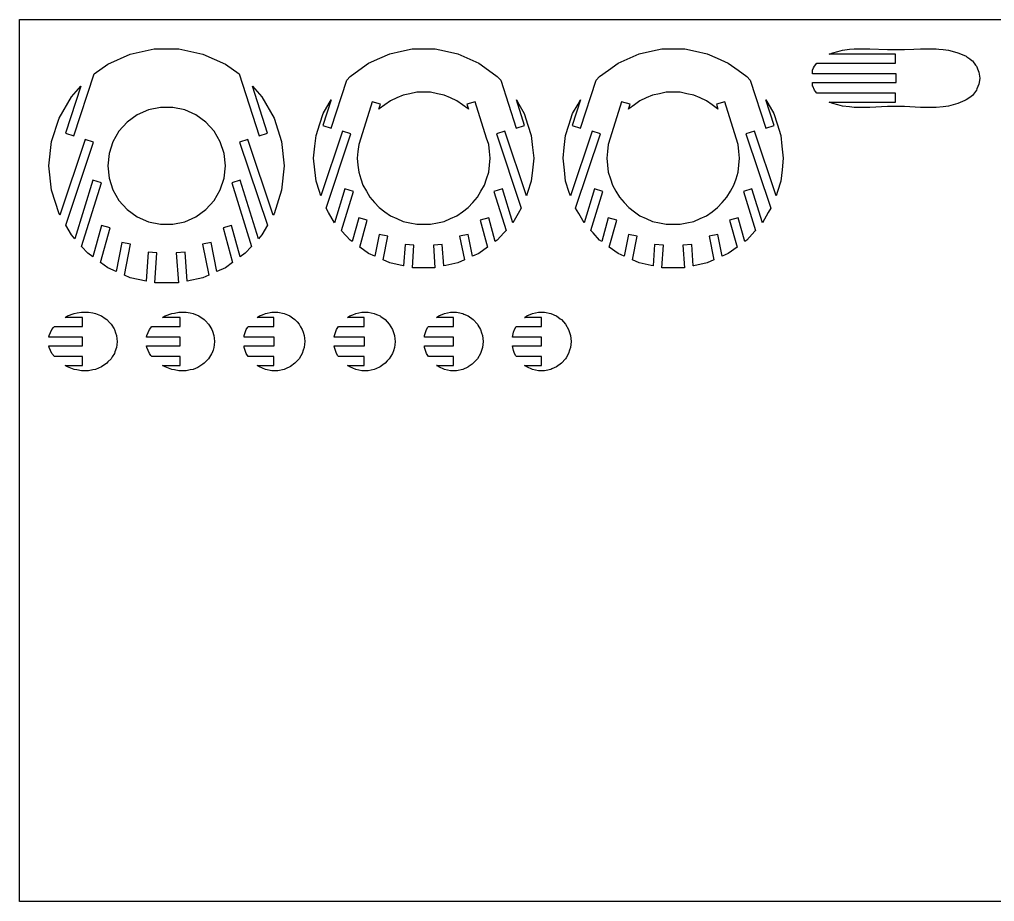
# Model space of a CAD drawing. Header units: metres. Extents: x 0 to 600, y 0 to 300.
# Drawn here: x 0 to 331.5, y 0 to 300 of the extents above; entities that cross this region are included whole.
import ezdxf

# ---------------------------------------------------------------- set-up
doc = ezdxf.new("R2010")
doc.units = ezdxf.units.M

msp = doc.modelspace()

# ---------------------------------------------------------------- linework, layer by layer
at = {"layer": 'C-2'}
for p, q in [((275.253767, 288.184927), (276.503571, 288.715035)), ((276.503571, 288.715035), (278.239637, 289.166278)), ((278.239637, 289.166278), (279.774969, 289.565346)), ((279.774969, 289.565346), (282.163263, 289.861709)), ((282.163263, 289.861709), (283.786426, 290)), ((283.786426, 290), (289.002065, 290)), ((289.002065, 290), (289.072732, 289.993979)), ((289.072732, 289.993979), (295.114609, 289.736695)), ((295.114609, 289.736695), (298.438164, 289.742985)), ((298.438164, 289.742985), (300.914449, 289.747672)), ((300.914449, 289.747672), (304.089134, 289.894615)), ((304.089134, 289.894615), (306.365965, 290)), ((304.089134, 289.894615), (304.089134, 289.894615)), ((306.365965, 290), (311.682396, 290)), ((311.682396, 290), (312.57289, 289.921052)), ((312.57289, 289.921052), (314.023287, 289.792465)), ((314.023287, 289.792465), (315.809487, 289.565346)), ((315.809487, 289.565346), (317.858525, 289.019611)), ((317.858525, 289.019611), (317.858525, 289.019611)), ((317.858525, 289.019611), (319.002098, 288.715035)), ((319.002098, 288.715035), (319.871686, 288.337095)), ((270.257951, 284.122148), (271.085737, 285.184927)), ((271.085737, 285.184927), (297.786617, 285.184927)), ((297.786617, 288.184927), (275.253767, 288.184927)), ((297.786617, 285.184927), (297.786617, 288.184927)), ((319.871686, 288.337095), (321.82941, 287.486229)), ((321.82941, 287.486229), (322.048403, 287.340737)), ((322.048403, 287.340737), (323.054437, 286.672355)), ((323.054437, 286.672355), (323.804197, 286.045197)), ((323.804197, 286.045197), (323.938767, 285.932633)), ((323.938767, 285.932633), (325.066661, 284.461273)), ((269.651213, 282.73797), (269.99167, 283.514672)), ((269.651213, 281.554781), (269.651213, 282.73797)), ((269.99167, 283.514672), (270.257951, 284.122148)), ((325.066661, 284.461273), (325.326622, 284.122148)), ((325.326622, 284.122148), (325.958667, 282.657056)), ((325.958667, 282.657056), (326.184361, 282.133898)), ((326.184361, 282.133898), (326.388288, 280.672577)), ((298.062857, 281.554781), (269.651213, 281.554781)), ((269.651213, 277.371595), (269.651213, 278.554781)), ((269.651213, 278.554781), (298.062857, 278.554781)), ((298.062857, 278.554781), (298.062857, 281.554781)), ((326.266983, 278.567729), (326.184361, 277.975664)), ((326.4745, 280.054781), (326.266983, 278.567729)), ((326.388288, 280.672577), (326.4745, 280.054781)), ((269.681951, 277.301471), (269.651213, 277.371595)), ((270.257951, 275.987414), (269.681951, 277.301471)), ((270.623642, 275.517909), (270.257951, 275.987414)), ((271.085737, 274.924635), (270.623642, 275.517909)), ((325.326622, 275.987414), (323.938765, 274.176927)), ((325.51471, 276.423403), (325.326622, 275.987414)), ((326.184361, 277.975664), (325.51471, 276.423403)), ((297.786617, 274.924635), (271.085737, 274.924635)), ((276.491216, 271.399767), (275.253767, 271.924635)), ((275.253767, 271.924635), (297.786617, 271.924635)), ((297.786617, 271.924635), (297.786617, 274.924635)), ((321.337699, 272.409625), (319.002098, 271.394526)), ((321.82941, 272.623333), (321.337699, 272.409625)), ((323.054437, 273.437206), (321.82941, 272.623333)), ((323.938765, 274.176927), (323.054437, 273.437206)), ((276.503572, 271.394526), (276.491215, 271.399767)), ((276.491215, 271.399767), (276.491216, 271.399767)), ((278.160337, 270.963895), (276.503572, 271.394526)), ((279.774969, 270.544216), (278.160337, 270.963895)), ((282.163263, 270.247853), (279.774969, 270.544216)), ((283.786426, 270.109562), (282.163263, 270.247853)), ((289.002065, 270.109562), (283.786426, 270.109562)), ((289.072732, 270.115583), (289.002065, 270.109562)), ((295.114609, 270.372867), (289.072732, 270.115583)), ((298.767128, 270.365954), (295.114609, 270.372867)), ((300.914449, 270.36189), (298.767128, 270.365954)), ((298.767128, 270.365954), (298.767128, 270.365954)), ((306.365965, 270.109562), (300.914449, 270.36189)), ((311.682396, 270.109562), (306.365965, 270.109562)), ((314.023287, 270.317097), (311.682396, 270.109562)), ((315.809487, 270.544216), (314.023287, 270.317097)), ((319.002098, 271.394526), (315.809487, 270.544216))]:
    msp.add_line(p, q, dxfattribs=at)
at = {"layer": 'C-4'}
for p, q in [((15.505368, 198.623175), (16.367288, 199.153283)), ((16.367288, 199.153283), (18.623384, 200.003593)), ((18.623384, 200.003593), (19.580006, 200.175722)), ((19.580006, 200.175722), (21.039024, 200.438248)), ((19.580006, 200.175722), (19.580006, 200.175722)), ((21.039024, 200.438248), (23.508629, 200.438248)), ((23.508629, 200.438248), (24.893076, 200.189139)), ((24.893076, 200.189139), (25.820889, 200.003593)), ((25.820889, 200.003593), (27.505009, 199.298134)), ((27.505009, 199.298134), (27.850807, 199.153283)), ((27.850807, 199.153283), (29.173945, 198.248838)), ((11.519714, 195.218595), (11.846314, 195.623175)), ((11.846314, 195.623175), (21.447811, 195.623175)), ((21.447811, 198.623175), (15.505368, 198.623175)), ((21.447811, 195.623175), (21.447811, 198.623175)), ((29.173945, 198.248838), (29.648461, 197.924477)), ((29.648461, 197.924477), (30.633283, 196.895428)), ((30.633283, 196.895428), (31.135284, 196.370881)), ((31.135284, 196.370881), (32.142348, 194.729787)), ((10, 191.993029), (10.085106, 192.572145)), ((10.085106, 192.572145), (10.988378, 194.560395)), ((10.988378, 194.560395), (11.519714, 195.218595)), ((11.519714, 195.218595), (11.519714, 195.218595)), ((32.142348, 194.729787), (32.142349, 194.729787)), ((32.142349, 194.729787), (32.246297, 194.560395)), ((32.246297, 194.560395), (32.639614, 193.421502)), ((32.639614, 193.421502), (32.932938, 192.572145)), ((32.932938, 192.572145), (33.062267, 191.414451)), ((21.472383, 191.993029), (10, 191.993029)), ((10.085106, 188.413912), (10, 188.993029)), ((10, 188.993029), (21.472383, 188.993029)), ((21.472383, 188.993029), (21.472383, 191.993029)), ((33.03497, 189.327238), (32.932938, 188.413912)), ((33.165204, 190.493029), (33.03497, 189.327238)), ((33.062267, 191.414451), (33.165204, 190.493029)), ((10.988378, 186.425662), (10.085106, 188.413912)), ((11.846314, 185.362883), (10.988378, 186.425662)), ((32.246297, 186.425662), (31.54269, 185.279077)), ((32.428713, 186.953869), (32.246297, 186.425662)), ((32.932938, 188.413912), (32.428712, 186.95387)), ((32.428712, 186.95387), (32.428713, 186.953869)), ((21.44781, 185.362883), (11.846314, 185.362883)), ((16.367288, 181.832774), (15.505368, 182.362883)), ((15.505368, 182.362883), (21.44781, 182.362883)), ((21.44781, 182.362883), (21.44781, 185.362883)), ((29.648461, 183.06158), (27.850807, 181.832774)), ((30.085915, 183.518681), (29.648461, 183.06158)), ((31.135284, 184.615176), (30.085915, 183.518681)), ((31.54269, 185.279077), (31.135284, 184.615176)), ((18.623384, 180.982464), (16.367288, 181.832774)), ((19.524415, 180.820338), (18.623384, 180.982464)), ((21.039024, 180.54781), (19.524415, 180.820339)), ((19.524415, 180.820339), (19.524415, 180.820338)), ((23.508629, 180.54781), (21.039024, 180.54781)), ((24.893076, 180.796918), (23.508629, 180.54781)), ((25.820889, 180.982464), (24.893076, 180.796918)), ((27.850807, 181.832774), (25.820889, 180.982464))]:
    msp.add_line(p, q, dxfattribs=at)
at = {"layer": 'C-5'}
for p, q in [((80.837036, 198.623175), (81.636552, 199.153283)), ((81.636552, 199.153283), (82.626502, 199.555512)), ((82.626502, 199.555512), (83.653008, 200.003593)), ((83.653008, 200.003593), (85.738728, 200.438248)), ((85.738728, 200.438248), (87.871042, 200.438248)), ((87.871042, 200.438248), (89.95676, 200.003593)), ((89.95676, 200.003593), (91.127988, 199.492338)), ((91.127988, 199.492338), (91.904727, 199.153283)), ((91.904727, 199.153283), (92.847911, 198.481436)), ((77.596837, 195.337815), (77.77737, 195.623175)), ((77.77737, 195.623175), (86.502973, 195.623175)), ((86.502973, 198.623175), (80.837036, 198.623175)), ((86.502973, 195.623175), (86.502973, 198.623175)), ((92.847911, 198.481436), (93.629805, 197.924477)), ((93.629805, 197.924477), (94.349111, 197.141246)), ((94.349111, 197.141246), (95.056602, 196.370881)), ((95.056602, 196.370881), (95.560871, 195.514563)), ((76.330408, 191.993029), (76.397106, 192.572145)), ((76.397106, 192.572145), (77.105003, 194.560395)), ((77.105003, 194.560395), (77.596837, 195.337815)), ((77.596837, 195.337815), (77.596837, 195.337815)), ((95.560871, 195.514563), (96.122761, 194.560395)), ((96.122761, 194.560395), (96.421207, 193.659849)), ((96.421207, 193.659849), (96.78168, 192.572145)), ((96.78168, 192.572145), (96.880621, 191.649235)), ((86.58111, 191.993029), (76.330408, 191.993029)), ((76.397106, 188.413912), (76.330408, 188.993029)), ((76.330408, 188.993029), (86.58111, 188.993029)), ((86.58111, 188.993029), (86.58111, 191.993029)), ((96.905164, 189.565782), (96.78168, 188.413912)), ((96.880621, 191.649235), (97.00457, 190.493029)), ((97.00457, 190.493029), (96.905164, 189.565782)), ((77.105003, 186.425662), (76.397106, 188.413912)), ((77.77737, 185.362883), (77.105003, 186.425662)), ((96.122761, 186.425662), (95.605365, 185.547053)), ((96.478862, 187.500174), (96.122761, 186.425662)), ((96.78168, 188.413912), (96.478862, 187.500174)), ((86.502973, 185.362883), (77.77737, 185.362883)), ((81.636552, 181.832774), (80.837036, 182.362883)), ((80.837036, 182.362883), (86.502973, 182.362883)), ((86.502973, 182.362883), (86.502973, 185.362883)), ((93.629805, 183.06158), (92.153675, 182.010105)), ((94.30898, 183.801113), (93.629805, 183.06158)), ((95.056601, 184.615176), (94.30898, 183.801113)), ((95.605365, 185.547053), (95.056601, 184.615176)), ((82.626502, 181.430546), (81.636552, 181.832774)), ((83.653008, 180.982464), (82.626502, 181.430546)), ((85.738728, 180.54781), (83.653008, 180.982464)), ((87.871042, 180.54781), (85.738728, 180.54781)), ((89.95676, 180.982464), (87.871042, 180.54781)), ((90.64981, 181.284988), (89.95676, 180.982464)), ((91.904727, 181.832774), (90.64981, 181.284988)), ((92.153675, 182.010105), (91.904727, 181.832774)), ((92.153675, 182.010105), (92.153675, 182.010105))]:
    msp.add_line(p, q, dxfattribs=at)
at = {"layer": 'C-6'}
for p, q in [((141.809277, 198.623175), (142.542072, 199.153283)), ((142.542072, 199.153283), (144.460184, 200.003593)), ((144.460184, 200.003593), (146.513936, 200.438248)), ((146.513936, 200.438248), (148.61357, 200.438248)), ((148.61357, 200.438248), (149.105987, 200.334033)), ((149.105987, 200.334033), (150.667322, 200.003593)), ((150.667322, 200.003593), (151.083778, 199.818976)), ((151.083778, 199.818976), (152.585432, 199.153284)), ((152.585432, 199.153284), (154.284073, 197.924477)), ((138.851989, 195.359395), (139.004943, 195.623175)), ((139.004943, 195.623175), (147.556978, 195.623175)), ((147.556978, 198.623175), (141.809277, 198.623175)), ((147.556978, 195.623175), (147.556978, 198.623175)), ((154.284073, 197.924477), (155.689003, 196.370881)), ((155.689003, 196.370881), (155.871118, 196.056811)), ((155.871118, 196.056811), (156.73882, 194.560395)), ((137.678731, 191.993029), (137.739863, 192.572145)), ((137.739863, 192.572145), (138.044794, 193.506572)), ((138.044794, 193.506572), (138.388686, 194.560395)), ((138.388686, 194.560395), (138.851989, 195.359395)), ((156.73882, 194.560395), (157.099614, 193.45478)), ((157.099614, 193.45478), (157.099614, 193.45478)), ((157.099614, 193.45478), (157.387643, 192.572145)), ((157.387643, 192.572145), (157.607115, 190.493029)), ((147.563753, 191.993029), (137.678731, 191.993029)), ((137.739863, 188.413912), (137.678731, 188.993029)), ((137.678731, 188.993029), (147.563753, 188.993029)), ((147.563753, 188.993029), (147.563753, 191.993029)), ((157.607115, 190.493029), (157.387643, 188.413912)), ((138.074172, 187.389456), (137.739863, 188.413912)), ((138.388686, 186.425662), (138.074172, 187.389456)), ((139.004943, 185.362883), (138.388686, 186.425662)), ((156.73882, 186.425663), (155.689003, 184.615176)), ((157.27904, 188.08111), (156.73882, 186.425663)), ((157.387643, 188.413912), (157.27904, 188.08111)), ((147.556978, 185.362883), (139.004943, 185.362883)), ((141.874701, 182.315554), (141.809276, 182.362883)), ((141.809276, 182.362883), (147.556978, 182.362883)), ((142.542072, 181.832774), (141.874701, 182.315554)), ((141.874701, 182.315554), (141.874701, 182.315554)), ((147.556978, 182.362883), (147.556978, 185.362883)), ((153.938718, 182.811748), (152.585434, 181.832774)), ((154.284073, 183.06158), (153.938718, 182.811748)), ((155.689003, 184.615176), (154.284073, 183.06158)), ((144.460184, 180.982464), (142.542072, 181.832774)), ((146.513936, 180.54781), (144.460184, 180.982464)), ((148.61357, 180.54781), (146.513936, 180.54781)), ((150.667322, 180.982464), (148.61357, 180.54781)), ((152.469069, 181.781189), (150.667322, 180.982464)), ((152.585434, 181.832774), (152.469069, 181.781189)), ((152.469069, 181.781189), (152.469069, 181.781189))]:
    msp.add_line(p, q, dxfattribs=at)
at = {"layer": 'C-7'}
for p, q in [((171.803085, 198.670503), (172.470456, 199.153283)), ((172.470456, 199.153283), (174.388567, 200.003593)), ((174.388567, 200.003593), (176.44232, 200.438248)), ((176.44232, 200.438248), (178.541954, 200.438248)), ((178.541954, 200.438248), (180.595705, 200.003593)), ((180.595705, 200.003593), (182.397453, 199.204868)), ((182.397453, 199.204868), (182.397453, 199.204868)), ((182.397453, 199.204868), (182.513818, 199.153283)), ((182.513818, 199.153283), (183.867102, 198.17431)), ((168.881233, 195.533334), (168.933327, 195.623175)), ((168.933327, 195.623175), (177.485362, 195.623175)), ((171.73766, 198.623175), (171.803085, 198.670503)), ((177.485362, 198.623175), (171.73766, 198.623175)), ((171.803085, 198.670503), (171.803085, 198.670503)), ((177.485362, 195.623175), (177.485362, 198.623175)), ((183.867102, 198.17431), (184.212457, 197.924477)), ((184.212457, 197.924477), (185.617387, 196.370881)), ((185.617387, 196.370881), (186.667204, 194.560395)), ((167.607115, 191.993029), (167.668247, 192.572145)), ((167.668247, 192.572145), (168.002556, 193.596601)), ((168.002556, 193.596601), (168.31707, 194.560395)), ((168.31707, 194.560395), (168.881233, 195.533334)), ((186.667204, 194.560395), (187.207424, 192.904947)), ((187.207424, 192.904947), (187.316027, 192.572145)), ((187.316027, 192.572145), (187.535499, 190.493029)), ((177.492137, 191.993029), (167.607115, 191.993029)), ((167.668247, 188.413912), (167.607115, 188.993029)), ((167.607115, 188.993029), (177.492137, 188.993029)), ((177.492137, 188.993029), (177.492137, 191.993029)), ((187.535499, 190.493029), (187.316027, 188.413912)), ((167.997846, 187.40389), (167.668247, 188.413912)), ((168.31707, 186.425662), (167.997846, 187.40389)), ((167.997846, 187.40389), (167.997846, 187.40389)), ((168.780373, 185.626663), (168.31707, 186.425662)), ((168.933326, 185.362883), (168.780373, 185.626663)), ((186.667204, 186.425662), (185.799502, 184.929246)), ((187.027998, 187.531277), (186.667204, 186.425662)), ((187.316027, 188.413912), (187.027998, 187.531277)), ((187.027998, 187.531277), (187.027998, 187.531277)), ((177.485362, 185.362883), (168.933326, 185.362883)), ((172.470456, 181.832774), (171.737661, 182.362883)), ((171.737661, 182.362883), (177.485362, 182.362883)), ((177.485362, 182.362883), (177.485362, 185.362883)), ((184.212457, 183.06158), (182.513816, 181.832773)), ((185.617387, 184.615176), (184.212457, 183.06158)), ((185.799502, 184.929246), (185.617387, 184.615176)), ((174.388567, 180.982464), (172.470456, 181.832774)), ((176.44232, 180.54781), (174.388567, 180.982464)), ((178.541954, 180.54781), (176.44232, 180.54781)), ((179.034371, 180.652024), (178.541954, 180.54781)), ((180.595705, 180.982464), (179.034371, 180.652024)), ((181.012162, 181.167081), (180.595705, 180.982464)), ((182.513816, 181.832773), (181.012162, 181.167081))]:
    msp.add_line(p, q, dxfattribs=at)
at = {"layer": 'C-8'}
for p, q in [((111.511198, 198.623175), (112.310713, 199.153283)), ((112.310713, 199.153283), (113.300664, 199.555512)), ((113.300664, 199.555512), (114.32717, 200.003593)), ((114.32717, 200.003593), (116.412889, 200.438248)), ((116.412889, 200.438248), (118.545203, 200.438248)), ((118.545203, 200.438248), (120.630922, 200.003593)), ((120.630922, 200.003593), (121.323972, 199.701069)), ((121.323972, 199.701069), (122.578889, 199.153283)), ((122.578889, 199.153283), (122.827837, 198.975952)), ((122.827837, 198.975952), (122.827836, 198.975952)), ((122.827836, 198.975952), (124.303966, 197.924477)), ((107.779165, 194.560395), (108.451531, 195.623175)), ((108.451531, 195.623175), (117.177135, 195.623175)), ((117.177135, 198.623175), (111.511198, 198.623175)), ((117.177135, 195.623175), (117.177135, 198.623175)), ((124.303966, 197.924477), (124.983141, 197.184944)), ((124.983141, 197.184944), (125.730763, 196.370881)), ((125.730763, 196.370881), (126.279526, 195.439004)), ((107.00457, 191.993029), (107.071267, 192.572145)), ((107.071267, 192.572145), (107.779165, 194.560395)), ((126.279526, 195.439004), (126.796922, 194.560395)), ((126.796922, 194.560395), (127.153024, 193.485883)), ((127.153024, 193.485883), (127.455842, 192.572145)), ((127.455842, 192.572145), (127.579326, 191.420275)), ((117.255272, 191.993029), (107.00457, 191.993029)), ((107.071267, 188.413912), (107.00457, 188.993029)), ((107.00457, 188.993029), (117.255272, 188.993029)), ((117.255272, 188.993029), (117.255272, 191.993029)), ((127.554782, 189.336822), (127.455842, 188.413912)), ((127.678731, 190.493029), (127.554782, 189.336822)), ((127.579326, 191.420275), (127.678731, 190.493029)), ((107.779165, 186.425662), (107.071267, 188.413912)), ((108.270999, 185.648242), (107.779165, 186.425662)), ((108.451531, 185.362883), (108.270999, 185.648242)), ((108.270999, 185.648242), (108.270999, 185.648242)), ((126.796922, 186.425662), (126.235033, 185.471495)), ((127.095369, 187.326209), (126.796922, 186.425662)), ((127.455842, 188.413912), (127.095369, 187.326209)), ((117.177135, 185.362883), (108.451531, 185.362883)), ((112.310713, 181.832774), (111.511198, 182.362883)), ((111.511198, 182.362883), (117.177135, 182.362883)), ((117.177135, 182.362883), (117.177135, 185.362883)), ((123.522072, 182.504621), (122.578889, 181.832774)), ((124.303966, 183.06158), (123.522072, 182.504621)), ((125.023272, 183.844811), (124.303966, 183.06158)), ((125.730763, 184.615176), (125.023272, 183.844811)), ((126.235033, 185.471495), (125.730763, 184.615176)), ((113.300664, 181.430546), (112.310713, 181.832774)), ((114.32717, 180.982464), (113.300664, 181.430546)), ((116.412889, 180.54781), (114.32717, 180.982464)), ((118.545203, 180.54781), (116.412889, 180.54781)), ((120.630922, 180.982464), (118.545203, 180.54781)), ((121.130159, 181.200387), (120.630922, 180.982464)), ((122.578889, 181.832774), (121.130159, 181.200387)), ((121.130159, 181.200387), (121.130159, 181.200387))]:
    msp.add_line(p, q, dxfattribs=at)
at = {"layer": 'C-9'}
for p, q in [((48.670572, 198.623175), (49.532492, 199.153283)), ((49.532492, 199.153283), (51.788588, 200.003593)), ((51.788588, 200.003593), (52.689619, 200.165719)), ((52.689619, 200.165719), (54.204228, 200.438248)), ((52.689619, 200.165719), (52.689619, 200.165719)), ((54.204228, 200.438248), (56.673833, 200.438248)), ((56.673833, 200.438248), (58.05828, 200.189139)), ((58.05828, 200.189139), (58.986093, 200.003593)), ((58.986093, 200.003593), (61.016011, 199.153283)), ((61.016011, 199.153283), (62.813665, 197.924477)), ((44.153582, 194.560395), (45.011518, 195.623175)), ((45.011518, 195.623175), (54.613014, 195.623175)), ((54.613014, 198.623175), (48.670572, 198.623175)), ((54.613014, 195.623175), (54.613014, 198.623175)), ((62.813665, 197.924477), (63.251119, 197.467377)), ((63.251119, 197.467377), (64.300488, 196.370881)), ((64.300488, 196.370881), (64.707894, 195.706981)), ((64.707894, 195.706981), (65.411501, 194.560395)), ((43.165204, 191.993029), (43.25031, 192.572145)), ((43.25031, 192.572145), (44.153582, 194.560395)), ((65.411501, 194.560395), (65.593917, 194.032188)), ((65.593917, 194.032188), (65.593916, 194.032188)), ((65.593916, 194.032188), (66.098142, 192.572145)), ((66.098142, 192.572145), (66.200174, 191.65882)), ((54.637587, 191.993029), (43.165204, 191.993029)), ((43.25031, 188.413912), (43.165204, 188.993029)), ((43.165204, 188.993029), (54.637587, 188.993029)), ((54.637587, 188.993029), (54.637587, 191.993029)), ((66.200771, 189.332598), (66.098142, 188.413912)), ((66.200174, 191.65882), (66.330408, 190.493029)), ((66.330408, 190.493029), (66.200771, 189.332598)), ((66.200771, 189.332598), (66.200771, 189.332598)), ((44.153582, 186.425662), (43.25031, 188.413912)), ((44.684918, 185.767462), (44.153582, 186.425662)), ((45.011518, 185.362883), (44.684918, 185.767462)), ((65.307552, 186.256271), (64.300488, 184.615176)), ((65.307553, 186.25627), (65.307552, 186.256271)), ((65.411501, 186.425662), (65.307553, 186.25627)), ((65.804818, 187.564556), (65.411501, 186.425662)), ((66.098142, 188.413912), (65.804818, 187.564556)), ((54.613015, 185.362883), (45.011518, 185.362883)), ((49.532492, 181.832774), (48.670572, 182.362883)), ((48.670572, 182.362883), (54.613015, 182.362883)), ((54.613015, 182.362883), (54.613015, 185.362883)), ((62.339148, 182.737219), (61.016011, 181.832774)), ((62.813665, 183.06158), (62.339148, 182.737219)), ((63.798487, 184.09063), (62.813665, 183.06158)), ((64.300488, 184.615176), (63.798487, 184.09063)), ((51.788588, 180.982464), (49.532492, 181.832774)), ((52.74521, 180.810336), (51.788588, 180.982464)), ((54.204228, 180.54781), (52.74521, 180.810336)), ((52.74521, 180.810336), (52.74521, 180.810336)), ((56.673833, 180.54781), (54.204228, 180.54781)), ((58.05828, 180.796918), (56.673833, 180.54781)), ((58.986093, 180.982464), (58.05828, 180.796918)), ((60.670213, 181.687923), (58.986093, 180.982464)), ((61.016011, 181.832774), (60.670213, 181.687923))]:
    msp.add_line(p, q, dxfattribs=at)
at = {"layer": 'sheet_boundary'}
for p, q in [((0, 300), (600, 300)), ((0, 0), (0, 300)), ((600, 0), (0, 0))]:
    msp.add_line(p, q, dxfattribs=at)
at = {"layer": 'Z-1'}
for p, q in [((125.851612, 288.373837), (129.868967, 289.227753)), ((129.868967, 289.227753), (133.502101, 290)), ((133.502101, 290), (141.323506, 290)), ((141.323506, 290), (144.440099, 289.337547)), ((144.440099, 289.337547), (144.440099, 289.337547)), ((144.440099, 289.337547), (148.973995, 288.373837)), ((115.355987, 282.758367), (118.706402, 285.192585)), ((118.706402, 285.192585), (122.45843, 286.863095)), ((122.45843, 286.863095), (125.851612, 288.373837)), ((148.973995, 288.373837), (152.061414, 286.999229)), ((152.061414, 286.999229), (152.061414, 286.999229)), ((152.061414, 286.999229), (156.119205, 285.192585)), ((156.119205, 285.192585), (159.441923, 282.77849)), ((112.378753, 280.59528), (115.355987, 282.758367)), ((115.355987, 282.758367), (115.355987, 282.758367)), ((159.441923, 282.77849), (162.446854, 280.59528)), ((105.935797, 263.017535), (111.232494, 279.32223)), ((111.232494, 279.32223), (112.378753, 280.59528)), ((162.446854, 280.59528), (163.593113, 279.32223)), ((163.593113, 279.32223), (168.88981, 263.017534)), ((135.051798, 275.255614), (132.740977, 274.764433)), ((139.773808, 275.255614), (135.051798, 275.255614)), ((142.08181, 274.765032), (139.773808, 275.255614)), ((105.906565, 272.637446), (103.082575, 263.944425)), ((105.28806, 271.566164), (105.906565, 272.637446)), ((119.867545, 272.040478), (116.019415, 259.643365)), ((122.732688, 271.151123), (119.867545, 272.040478)), ((126.119204, 272.353237), (124.207945, 270.964626)), ((128.274773, 273.312958), (126.119204, 272.353237)), ((130.432975, 274.273851), (128.274773, 273.312958)), ((132.740977, 274.764433), (130.432975, 274.273851)), ((144.392631, 274.273851), (142.08181, 274.765032)), ((142.08181, 274.765032), (142.08181, 274.765032)), ((146.548201, 273.31413), (144.392631, 274.273851)), ((148.706403, 272.353237), (146.548201, 273.31413)), ((146.548201, 273.31413), (146.548201, 273.31413)), ((150.61533, 270.966321), (148.706403, 272.353237)), ((154.958062, 272.040478), (152.092919, 271.151123)), ((158.806207, 259.643317), (154.958062, 272.040478)), ((171.743032, 263.944424), (168.919043, 272.637442)), ((168.919043, 272.637442), (169.733947, 271.225985)), ((103.234509, 268.009307), (105.28806, 271.566164)), ((122.2155, 269.484954), (122.732688, 271.151123)), ((122.299018, 269.577709), (122.2155, 269.484954)), ((124.207945, 270.964626), (122.299018, 269.577709)), ((124.207945, 270.964626), (124.207945, 270.964626)), ((152.526589, 269.577709), (150.61533, 270.966321)), ((152.092919, 271.151123), (152.610106, 269.484953)), ((152.610106, 269.484953), (152.526589, 269.577709)), ((169.733947, 271.225985), (171.591098, 268.009307)), ((102.086728, 264.476798), (103.234509, 268.009307)), ((171.591098, 268.009307), (172.860264, 264.103218)), ((100.817562, 260.570709), (102.086728, 264.476798)), ((109.82242, 262.007569), (102.451043, 239.98625)), ((103.082575, 263.944425), (105.935797, 263.017535)), ((112.667269, 261.055289), (109.82242, 262.007569)), ((165.003187, 262.007568), (162.158338, 261.055288)), ((172.374563, 239.986252), (165.003187, 262.007568)), ((168.88981, 263.017534), (171.743032, 263.944424)), ((172.860264, 264.103218), (174.008045, 260.570709)), ((100.42931, 256.876756), (100.817562, 260.570709)), ((104.230219, 235.850372), (112.667269, 261.055289)), ((116.019415, 259.643365), (115.31919, 257.488292)), ((159.506417, 257.488292), (158.806207, 259.643317)), ((162.158338, 261.055288), (170.595388, 235.850371)), ((174.008045, 260.570709), (174.437355, 256.486102)), ((100, 252.79215), (100.42931, 256.876756)), ((115.31919, 257.488292), (115.072247, 255.138788)), ((159.753059, 255.141654), (159.506417, 257.488292)), ((174.437355, 256.486102), (174.825607, 252.79215)), ((100.41318, 248.861016), (100, 252.79215)), ((115.072247, 255.138788), (114.825605, 252.79215)), ((114.825605, 252.79215), (115.072548, 250.442645)), ((115.072247, 255.138788), (115.072247, 255.138788)), ((160.000002, 252.79215), (159.753059, 255.141654)), ((159.75336, 250.445512), (160.000002, 252.79215)), ((174.825607, 252.79215), (174.396296, 248.707544)), ((100.41318, 248.861015), (100.41318, 248.861016)), ((100.817562, 245.013591), (100.41318, 248.861015)), ((115.072548, 250.442645), (115.31919, 248.096007)), ((159.506417, 248.096007), (159.75336, 250.445512)), ((159.75336, 250.445512), (159.75336, 250.445512)), ((174.396296, 248.707544), (174.008045, 245.013591)), ((115.31919, 248.096007), (116.049226, 245.849187)), ((116.049226, 245.849187), (116.049226, 245.849187)), ((116.049226, 245.849187), (116.778371, 243.605108)), ((158.047236, 243.605108), (158.777272, 245.851928)), ((158.777272, 245.851928), (159.506417, 248.096007)), ((101.965342, 241.481082), (100.817562, 245.013591)), ((110.6505, 242.346899), (107.094173, 230.889856)), ((113.515643, 241.457543), (110.6505, 242.346899)), ((116.778371, 243.605108), (117.959593, 241.55917)), ((156.867453, 241.561667), (158.047236, 243.605108)), ((164.175107, 242.346898), (161.309963, 241.457543)), ((167.731433, 230.889856), (164.175107, 242.346898)), ((174.008045, 245.013591), (172.738879, 241.107501)), ((102.451043, 239.98625), (101.965342, 241.481082)), ((109.422771, 228.271969), (113.515643, 241.457543)), ((117.959593, 241.55917), (119.139375, 239.515728)), ((119.139375, 239.515728), (120.720161, 237.760088)), ((154.107374, 237.76223), (155.686231, 239.515728)), ((155.686231, 239.515728), (156.867454, 241.561667)), ((156.867454, 241.561667), (156.867453, 241.561667)), ((161.309963, 241.457543), (165.402835, 228.271969)), ((172.738879, 241.107501), (172.374563, 239.986252)), ((105.091659, 234.358314), (104.230219, 235.850372)), ((120.720161, 237.760088), (120.720161, 237.760088)), ((120.720161, 237.760088), (122.299018, 236.00659)), ((122.299018, 236.00659), (124.210277, 234.617979)), ((150.617662, 234.619673), (152.526589, 236.00659)), ((152.526589, 236.00659), (154.107374, 237.76223)), ((170.595388, 235.850371), (169.537547, 234.018135)), ((107.094173, 230.889856), (105.091659, 234.358314)), ((115.320092, 232.569405), (113.097488, 224.466827)), ((118.213219, 231.775797), (115.320092, 232.569405)), ((124.210277, 234.617979), (126.119204, 233.231062)), ((126.119204, 233.231062), (128.277406, 232.270169)), ((128.277406, 232.270169), (128.277406, 232.270169)), ((128.277406, 232.270169), (130.432975, 231.310448)), ((144.392631, 231.310448), (146.550833, 232.271341)), ((146.550833, 232.271341), (148.706403, 233.231062)), ((148.706403, 233.231062), (150.617662, 234.619673)), ((150.617662, 234.619673), (150.617662, 234.619673)), ((159.505515, 232.569406), (156.612387, 231.775798)), ((161.728118, 224.466827), (159.505515, 232.569406)), ((169.537547, 234.018135), (167.731433, 230.889856)), ((115.691359, 222.58227), (118.213219, 231.775797)), ((130.432975, 231.310448), (132.743796, 230.819267)), ((132.743796, 230.819267), (132.743796, 230.819267)), ((132.743796, 230.819267), (135.051798, 230.328686)), ((135.051798, 230.328686), (139.773808, 230.328686)), ((139.773808, 230.328686), (142.084629, 230.819867)), ((142.084629, 230.819867), (144.392631, 231.310448)), ((156.612387, 231.775798), (159.134247, 222.58227)), ((109.630563, 228.041194), (109.422771, 228.271969)), ((112.378753, 224.989019), (109.630563, 228.041194)), ((122.238265, 226.846857), (120.780633, 219.468207)), ((125.181387, 226.265451), (122.238265, 226.846857)), ((123.591394, 218.216776), (125.181387, 226.265451)), ((152.587342, 226.846857), (149.64422, 226.265451)), ((149.64422, 226.265451), (151.234213, 218.216776)), ((154.044973, 219.468207), (152.587342, 226.846857)), ((164.614715, 227.396673), (162.446854, 224.989019)), ((165.402835, 228.271969), (164.614715, 227.396673)), ((164.614715, 227.396673), (164.614715, 227.396673)), ((113.097488, 224.466827), (112.378753, 224.989019)), ((118.706402, 220.391714), (115.691359, 222.58227)), ((131.105292, 223.423649), (130.602295, 216.200673)), ((134.098044, 223.215239), (131.105292, 223.423649)), ((133.566637, 215.584299), (134.098044, 223.215239)), ((143.720314, 223.423649), (140.727562, 223.215239)), ((140.727562, 223.215239), (141.258969, 215.584299)), ((144.223311, 216.200672), (143.720314, 223.423649)), ((159.134247, 222.58227), (156.119205, 220.391714)), ((162.446854, 224.989019), (161.728118, 224.466827)), ((120.780633, 219.468207), (118.706402, 220.391714)), ((156.119205, 220.391714), (154.044973, 219.468207)), ((125.851612, 217.210462), (123.591394, 218.216776)), ((130.385507, 216.246752), (125.851612, 217.210462)), ((130.602295, 216.200673), (130.385507, 216.246752)), ((130.385507, 216.246752), (130.385507, 216.246752)), ((141.258969, 215.584299), (133.566637, 215.584299)), ((144.95664, 216.356546), (144.223311, 216.200672)), ((148.973995, 217.210462), (144.95664, 216.356546)), ((151.234213, 218.216776), (148.973995, 217.210462))]:
    msp.add_line(p, q, dxfattribs=at)
at = {"layer": 'Z-2'}
for p, q in [((37.63932, 288.261383), (45.818861, 290)), ((45.818861, 290), (54.181139, 290)), ((54.181139, 290), (62.36068, 288.261383)), ((30, 284.860142), (37.63932, 288.261383)), ((62.36068, 288.261383), (70, 284.860142)), ((25.359269, 281.488453), (30, 284.860142)), ((70, 284.860142), (74.640731, 281.488453)), ((18.523159, 260.445017), (25.359269, 281.488453)), ((74.640731, 281.488453), (81.476841, 260.445017)), ((20.839217, 277.28438), (15.669937, 261.371906)), ((17.63932, 273.730534), (20.839217, 277.28438)), ((84.330063, 261.371906), (79.160783, 277.28438)), ((79.160783, 277.28438), (82.36068, 273.730534)), ((13.458183, 266.48859), (17.63932, 273.730534)), ((82.36068, 273.730534), (86.541817, 266.48859)), ((43.81966, 269.240253), (40, 267.539633)), ((47.909431, 270.109562), (43.81966, 269.240253)), ((52.090569, 270.109562), (47.909431, 270.109562)), ((56.18034, 269.240253), (52.090569, 270.109562)), ((60, 267.539633), (56.18034, 269.240253)), ((10.874096, 258.535591), (13.458183, 266.48859)), ((40, 267.539633), (36.617388, 265.082021)), ((63.382612, 265.082021), (60, 267.539633)), ((86.541817, 266.48859), (89.125904, 258.535591)), ((33.81966, 261.974829), (31.729092, 258.353857)), ((36.617388, 265.082021), (33.81966, 261.974829)), ((66.18034, 261.974829), (63.382612, 265.082021)), ((68.270908, 258.353857), (66.18034, 261.974829)), ((22.321931, 259.172589), (13.724465, 233.488444)), ((15.669937, 261.371906), (18.523159, 260.445017)), ((25.16678, 258.22031), (22.321931, 259.172589)), ((77.678069, 259.172589), (74.83322, 258.22031)), ((86.275535, 233.488444), (77.678069, 259.172589)), ((81.476841, 260.445017), (84.330063, 261.371906)), ((10, 250.219124), (10.874096, 258.535591)), ((15.727026, 230.019906), (25.16678, 258.22031)), ((31.729092, 258.353857), (30.437048, 254.377357)), ((69.562952, 254.377357), (68.270908, 258.353857)), ((74.83322, 258.22031), (84.272974, 230.019906)), ((89.125904, 258.535591), (90, 250.219124)), ((30.437048, 254.377357), (30, 250.219124)), ((70, 250.219124), (69.562952, 254.377357)), ((10.874096, 241.902657), (10, 250.219124)), ((30, 250.219124), (30.437048, 246.06089)), ((69.562952, 246.06089), (70, 250.219124)), ((90, 250.219124), (89.125904, 241.902657)), ((24.960395, 245.323709), (18.786435, 225.433714)), ((27.825539, 244.434353), (24.960395, 245.323709)), ((30.437048, 246.06089), (31.729092, 242.084391)), ((68.270908, 242.084391), (69.562952, 246.06089)), ((75.039605, 245.323709), (72.174461, 244.434353)), ((81.213565, 225.433714), (75.039605, 245.323709)), ((21.122354, 222.839412), (27.825539, 244.434353)), ((31.729092, 242.084391), (33.81966, 238.463419)), ((66.18034, 238.463419), (68.270908, 242.084391)), ((72.174461, 244.434353), (78.877646, 222.839412)), ((13.458183, 233.949657), (10.874096, 241.902657)), ((89.125904, 241.902657), (86.541817, 233.949657)), ((33.81966, 238.463419), (36.617388, 235.356227)), ((36.617388, 235.356227), (40, 232.898615)), ((60, 232.898615), (63.382612, 235.356227)), ((63.382612, 235.356227), (66.18034, 238.463419)), ((13.724465, 233.488444), (13.458183, 233.949657)), ((40, 232.898615), (43.81966, 231.197994)), ((56.18034, 231.197994), (60, 232.898615)), ((86.541817, 233.949657), (86.275535, 233.488444)), ((17.63932, 226.707714), (15.727026, 230.019906)), ((27.900788, 229.972682), (24.957243, 219.241884)), ((27.551114, 217.357326), (30.793915, 229.179074)), ((30.793915, 229.179074), (27.900788, 229.972682)), ((43.81966, 231.197994), (47.909431, 230.328686)), ((47.909431, 230.328686), (52.090569, 230.328686)), ((52.090569, 230.328686), (56.18034, 231.197994)), ((72.099212, 229.972682), (69.206085, 229.179074)), ((69.206085, 229.179074), (72.448886, 217.357326)), ((75.042757, 219.241884), (72.099212, 229.972682)), ((84.272974, 230.019906), (82.36068, 226.707714)), ((18.786435, 225.433714), (17.63932, 226.707714)), ((82.36068, 226.707714), (81.213565, 225.433714)), ((23.234776, 220.49333), (21.122354, 222.839412)), ((34.810318, 224.197175), (32.856414, 214.30635)), ((37.75344, 223.61577), (34.810318, 224.197175)), ((35.667174, 213.05492), (37.75344, 223.61577)), ((65.189682, 224.197175), (62.24656, 223.61577)), ((62.24656, 223.61577), (64.332826, 213.05492)), ((67.143586, 214.30635), (65.189682, 224.197175)), ((78.877646, 222.839412), (76.765224, 220.49333)), ((24.957243, 219.241884), (23.234776, 220.49333)), ((43.692018, 220.843865), (43.008979, 211.035507)), ((46.68477, 220.635454), (43.692018, 220.843865)), ((45.974653, 210.438248), (46.68477, 220.635454)), ((56.307982, 220.843864), (53.31523, 220.635454)), ((53.31523, 220.635454), (54.025347, 210.438248)), ((56.991021, 211.035507), (56.307982, 220.843864)), ((76.765224, 220.49333), (75.042757, 219.241884)), ((30, 215.578106), (27.551114, 217.357326)), ((32.856414, 214.30635), (30, 215.578106)), ((70, 215.578106), (67.143586, 214.30635)), ((72.448886, 217.357326), (70, 215.578106)), ((37.63932, 212.176865), (35.667174, 213.05492)), ((43.008979, 211.035507), (37.63932, 212.176865)), ((62.36068, 212.176865), (56.991021, 211.035507)), ((64.332826, 213.05492), (62.36068, 212.176865)), ((54.025347, 210.438248), (45.974653, 210.438248))]:
    msp.add_line(p, q, dxfattribs=at)
at = {"layer": 'Z-3'}
for p, q in [((210.677219, 288.373837), (215.211114, 289.337547)), ((215.211114, 289.337547), (218.327707, 290)), ((215.211114, 289.337547), (215.211114, 289.337547)), ((218.327707, 290), (226.149113, 290)), ((226.149113, 290), (229.782246, 289.227753)), ((229.782246, 289.227753), (233.799601, 288.373837)), ((200.209291, 282.77849), (203.532008, 285.192585)), ((203.532008, 285.192585), (207.589799, 286.999229)), ((207.589799, 286.999229), (210.677219, 288.373837)), ((207.589799, 286.999229), (207.589799, 286.999229)), ((233.799601, 288.373837), (237.192784, 286.863095)), ((237.192784, 286.863095), (240.944812, 285.192585)), ((240.944812, 285.192585), (244.295226, 282.758367)), ((197.204359, 280.59528), (200.209291, 282.77849)), ((244.295226, 282.758367), (244.295226, 282.758367)), ((244.295226, 282.758367), (247.272461, 280.59528)), ((190.761403, 263.017534), (196.0581, 279.32223)), ((196.0581, 279.32223), (197.204359, 280.59528)), ((247.272461, 280.59528), (248.41872, 279.32223)), ((248.41872, 279.32223), (253.715416, 263.017535)), ((219.877405, 275.255614), (217.569403, 274.765032)), ((224.599415, 275.255614), (219.877405, 275.255614)), ((226.910236, 274.764433), (224.599415, 275.255614)), ((190.73217, 272.637442), (187.908181, 263.944424)), ((189.917266, 271.225985), (190.73217, 272.637442)), ((204.693151, 272.040478), (200.845007, 259.643317)), ((207.558295, 271.151123), (204.693151, 272.040478)), ((210.944811, 272.353237), (209.035884, 270.966321)), ((213.103013, 273.31413), (210.944811, 272.353237)), ((215.258582, 274.273851), (213.103013, 273.31413)), ((213.103013, 273.31413), (213.103013, 273.31413)), ((217.569403, 274.765032), (215.258582, 274.273851)), ((217.569403, 274.765032), (217.569403, 274.765032)), ((229.218238, 274.273851), (226.910236, 274.764433)), ((231.37644, 273.312958), (229.218238, 274.273851)), ((233.532009, 272.353237), (231.37644, 273.312958)), ((235.443268, 270.964626), (233.532009, 272.353237)), ((239.783669, 272.040478), (236.918525, 271.151123)), ((243.631798, 259.643365), (239.783669, 272.040478)), ((256.568638, 263.944425), (253.744648, 272.637446)), ((253.744648, 272.637446), (254.363153, 271.566164)), ((188.060115, 268.009307), (189.917266, 271.225985)), ((207.041107, 269.484953), (207.558295, 271.151123)), ((207.124624, 269.577709), (207.041107, 269.484953)), ((209.035884, 270.966321), (207.124624, 269.577709)), ((237.352195, 269.577709), (235.443268, 270.964626)), ((235.443268, 270.964626), (235.443268, 270.964626)), ((236.918525, 271.151123), (237.435713, 269.484954)), ((237.435713, 269.484954), (237.352195, 269.577709)), ((254.363153, 271.566164), (256.416705, 268.009307)), ((186.790949, 264.103218), (188.060115, 268.009307)), ((256.416705, 268.009307), (257.564485, 264.476798)), ((185.643168, 260.570709), (186.790949, 264.103218)), ((194.648027, 262.007568), (187.27665, 239.986252)), ((187.908181, 263.944424), (190.761403, 263.017534)), ((197.492875, 261.055288), (194.648027, 262.007568)), ((249.828793, 262.007569), (246.983944, 261.055289)), ((257.20017, 239.98625), (249.828793, 262.007569)), ((253.715416, 263.017535), (256.568638, 263.944425)), ((257.564485, 264.476798), (258.833652, 260.570709)), ((185.213858, 256.486102), (185.643168, 260.570709)), ((189.055825, 235.850371), (197.492875, 261.055288)), ((200.845007, 259.643317), (200.144796, 257.488292)), ((244.332024, 257.488292), (243.631798, 259.643365)), ((246.983944, 261.055289), (255.420994, 235.850372)), ((258.833652, 260.570709), (259.221903, 256.876756)), ((184.825607, 252.79215), (185.213858, 256.486102)), ((200.144796, 257.488292), (199.898154, 255.141654)), ((244.578967, 255.138788), (244.332024, 257.488292)), ((259.221903, 256.876756), (259.651213, 252.79215)), ((185.254917, 248.707544), (184.825607, 252.79215)), ((199.898154, 255.141654), (199.651211, 252.79215)), ((199.651211, 252.79215), (199.897853, 250.445512)), ((244.578665, 250.442645), (244.825609, 252.79215)), ((244.825609, 252.79215), (244.578967, 255.138788)), ((244.578967, 255.138788), (244.578967, 255.138788)), ((259.651213, 252.79215), (259.238033, 248.861016)), ((185.643168, 245.013591), (185.254917, 248.707544)), ((199.897853, 250.445512), (199.897853, 250.445512)), ((199.897853, 250.445512), (200.144796, 248.096007)), ((244.332023, 248.096007), (244.578665, 250.442645)), ((259.238033, 248.861015), (258.833652, 245.013591)), ((259.238033, 248.861016), (259.238033, 248.861015)), ((200.144796, 248.096007), (200.873941, 245.851928)), ((200.873941, 245.851928), (201.603978, 243.605108)), ((242.872842, 243.605108), (243.601987, 245.849187)), ((243.601987, 245.849187), (244.332023, 248.096007)), ((243.601987, 245.849187), (243.601987, 245.849187)), ((186.912335, 241.107501), (185.643168, 245.013591)), ((195.476107, 242.346898), (191.91978, 230.889856)), ((198.34125, 241.457543), (195.476107, 242.346898)), ((201.603978, 243.605108), (202.78376, 241.561667)), ((241.69162, 241.55917), (242.872842, 243.605108)), ((249.000713, 242.346899), (246.13557, 241.457543)), ((252.55704, 230.889856), (249.000713, 242.346899)), ((258.833652, 245.013591), (257.685871, 241.481082)), ((187.27665, 239.986252), (186.912335, 241.107501)), ((194.248378, 228.271969), (198.34125, 241.457543)), ((202.78376, 241.561667), (202.78376, 241.561667)), ((202.78376, 241.561667), (203.964982, 239.515728)), ((203.964982, 239.515728), (205.543839, 237.76223)), ((238.931052, 237.760088), (240.511838, 239.515728)), ((240.511838, 239.515728), (241.69162, 241.55917)), ((246.13557, 241.457543), (250.228442, 228.271969)), ((257.685871, 241.481082), (257.20017, 239.98625)), ((190.113667, 234.018135), (189.055825, 235.850371)), ((205.543839, 237.76223), (207.124624, 236.00659)), ((207.124624, 236.00659), (209.033552, 234.619673)), ((235.440936, 234.617979), (237.352195, 236.00659)), ((237.352195, 236.00659), (238.931052, 237.760088)), ((238.931052, 237.760088), (238.931052, 237.760088)), ((255.420994, 235.850372), (254.559554, 234.358314)), ((191.91978, 230.889856), (190.113667, 234.018135)), ((200.145699, 232.569406), (197.923095, 224.466827)), ((203.038826, 231.775798), (200.145699, 232.569406)), ((209.033552, 234.619673), (209.033552, 234.619673)), ((209.033552, 234.619673), (210.944811, 233.231062)), ((210.944811, 233.231062), (213.10038, 232.271341)), ((213.10038, 232.271341), (215.258582, 231.310448)), ((229.218238, 231.310448), (231.373807, 232.270169)), ((231.373807, 232.270169), (233.532009, 233.231062)), ((231.373807, 232.270169), (231.373807, 232.270169)), ((233.532009, 233.231062), (235.440936, 234.617979)), ((244.331122, 232.569405), (241.437994, 231.775797)), ((246.553725, 224.466827), (244.331122, 232.569405)), ((254.559554, 234.358314), (252.55704, 230.889856)), ((200.516966, 222.58227), (203.038826, 231.775798)), ((215.258582, 231.310448), (217.566584, 230.819867)), ((217.566584, 230.819867), (219.877405, 230.328686)), ((219.877405, 230.328686), (224.599415, 230.328686)), ((224.599415, 230.328686), (226.907417, 230.819267)), ((226.907417, 230.819267), (229.218238, 231.310448)), ((226.907417, 230.819267), (226.907417, 230.819267)), ((241.437994, 231.775797), (243.959854, 222.58227)), ((195.036498, 227.396673), (194.248378, 228.271969)), ((197.204359, 224.989019), (195.036498, 227.396673)), ((195.036498, 227.396673), (195.036498, 227.396673)), ((207.063871, 226.846857), (205.60624, 219.468207)), ((210.006994, 226.265451), (207.063871, 226.846857)), ((208.417001, 218.216776), (210.006994, 226.265451)), ((237.412948, 226.846857), (234.469826, 226.265451)), ((234.469826, 226.265451), (236.059819, 218.216776)), ((238.87058, 219.468207), (237.412948, 226.846857)), ((250.020651, 228.041194), (247.272461, 224.989019)), ((250.228442, 228.271969), (250.020651, 228.041194)), ((197.923095, 224.466827), (197.204359, 224.989019)), ((203.532008, 220.391714), (200.516966, 222.58227)), ((215.930899, 223.423649), (215.427902, 216.200672)), ((218.923651, 223.215239), (215.930899, 223.423649)), ((218.392244, 215.584299), (218.923651, 223.215239)), ((228.545921, 223.423649), (225.553169, 223.215239)), ((225.553169, 223.215239), (226.084576, 215.584299)), ((229.048918, 216.200673), (228.545921, 223.423649)), ((243.959854, 222.58227), (240.944812, 220.391714)), ((247.272461, 224.989019), (246.553725, 224.466827)), ((205.60624, 219.468207), (203.532008, 220.391714)), ((240.944812, 220.391714), (238.87058, 219.468207)), ((210.677219, 217.210462), (208.417001, 218.216776)), ((214.694574, 216.356546), (210.677219, 217.210462)), ((215.427902, 216.200672), (214.694574, 216.356546)), ((226.084576, 215.584299), (218.392244, 215.584299)), ((229.265706, 216.246752), (229.048918, 216.200673)), ((233.799601, 217.210462), (229.265706, 216.246752)), ((229.265706, 216.246752), (229.265706, 216.246752)), ((236.059819, 218.216776), (233.799601, 217.210462))]:
    msp.add_line(p, q, dxfattribs=at)

doc.saveas('drawing.dxf')
